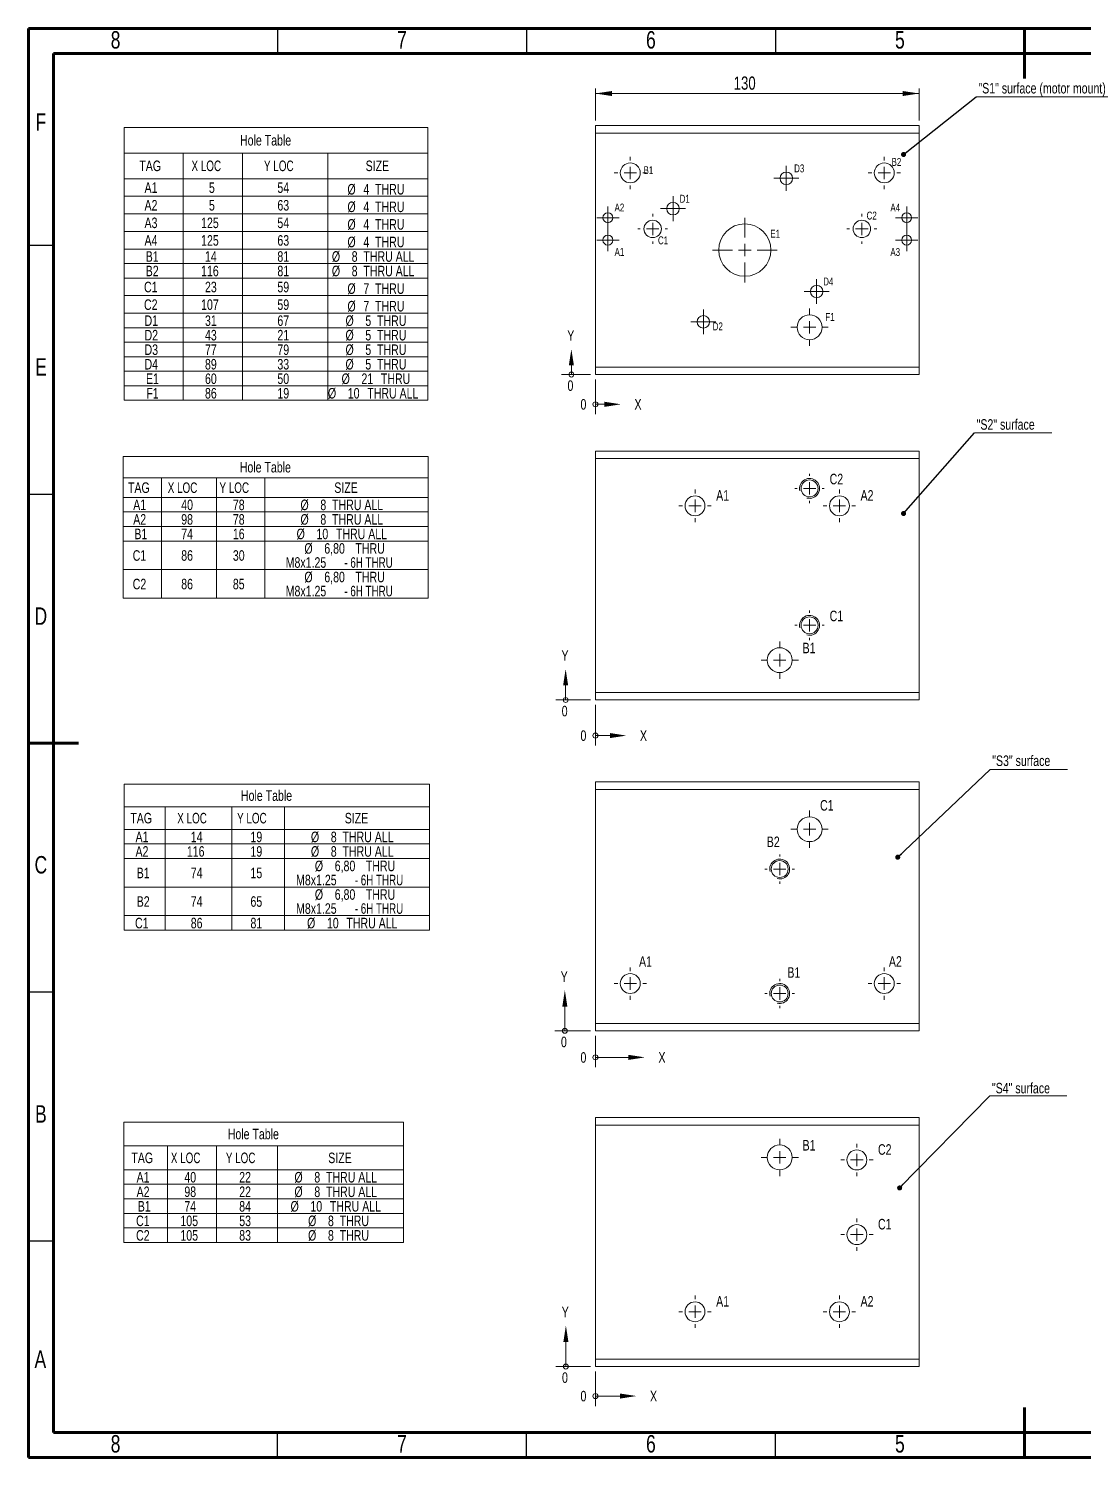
# Model space of a CAD drawing. Header units: millimetres. Extents: x 15 to 415, y 5 to 292.
# Drawn here: x 15 to 226.8, y 5 to 292 of the extents above; entities that cross this region are included whole.
import ezdxf

# ---------------------------------------------------------------- set-up
doc = ezdxf.new("R2010")
doc.units = ezdxf.units.MM
doc.styles.add('SLDTEXTSTYLE0', font='TXT', dxfattribs={"width": 0.75})
doc.styles.add('SLDTEXTSTYLE3', font='TXT', dxfattribs={"width": 0.7})
doc.styles.add('SLDTEXTSTYLE4', font='TXT', dxfattribs={"width": 0.694444})
doc.dimstyles.new('SLDDIMSTYLE0', dxfattribs={"dimtxt": 2.645833, "dimasz": 3.302, "dimexe": 0, "dimexo": 0.0625, "dimgap": 0.661458, "dimtad": 1, "dimlfac": 2, "dimrnd": 1e-09, "dimzin": 12, "dimdsep": 46, "dimtxsty": 'SLDTEXTSTYLE0', "dimsah": 1, "dimcen": 0.09, "dimadec": 0, "dimazin": 3, "dimtfac": 1, "dimtofl": 0, "dimtmove": 0, "dimatfit": 3, "dimfxl": 1, "dimfrac": 2, "dimtolj": 1, "dimtzin": 12, "dimarcsym": 0})
doc.dimstyles.new('SLDDIMSTYLE1', dxfattribs={"dimtxt": 0.18, "dimasz": 1.016, "dimexe": 0, "dimexo": 0.0625, "dimgap": 0, "dimtad": 0, "dimtih": 1, "dimtoh": 1, "dimdec": 0, "dimrnd": 1e-09, "dimzin": 0, "dimdsep": 46, "dimtxsty": 'Standard', "dimblk1": 'DOT', "dimblk2": 'DOT', "dimsah": 1, "dimcen": 0.09, "dimadec": 0, "dimazin": 0, "dimtfac": 1.016, "dimtdec": 0, "dimtofl": 0, "dimtmove": 0, "dimatfit": 3, "dimldrblk": 'DOT', "dimfxl": 1, "dimfrac": 2, "dimtolj": 1, "dimtzin": 0, "dimarcsym": 0})

# ---------------------------------------------------------------- blocks, each defined once
blk = doc.blocks.new('SW_TABLEANNOTATION_0')
at = {"color": 0, "linetype": 'Continuous', "lineweight": 0}
for p, q in [((0, 0), (0, -54.8)), ((61, 0), (0, 0)), ((61, -54.8), (61, 0)), ((0, -5.14), (61, -5.14)), ((11.88, -5.14), (11.88, -10.29)), ((23.76, -5.14), (23.76, -10.29)), ((40.94, -5.14), (40.94, -10.29)), ((0, -10.29), (61, -10.29)), ((11.88, -10.29), (11.88, -54.8)), ((23.76, -10.29), (23.76, -54.8)), ((40.94, -10.29), (40.94, -54.8)), ((0, -13.82), (61, -13.82)), ((0, -17.35), (61, -17.35)), ((0, -20.88), (61, -20.88)), ((0, -24.42), (61, -24.42)), ((0, -27.33), (61, -27.33)), ((0, -30.25), (61, -30.25)), ((0, -33.78), (61, -33.78)), ((0, -37.31), (61, -37.31)), ((0, -40.23), (61, -40.23)), ((0, -43.14), (61, -43.14)), ((0, -46.06), (61, -46.06)), ((0, -48.97), (61, -48.97)), ((0, -51.89), (61, -51.89)), ((0, -54.8), (61, -54.8))]:
    blk.add_line(p, q, dxfattribs=at)
at = {"color": 0, "linetype": 'Continuous', "lineweight": 0, "attachment_point": 1}
for s, insert, char_height, style in [('Hole Table', (23.29, -1.51), 2.117, 'SLDTEXTSTYLE0'), ('TAG', (3.06, -6.65), 2.117, 'SLDTEXTSTYLE0'), ('X LOC', (13.54, -6.65), 2.117, 'SLDTEXTSTYLE3'), ('Y LOC', (28.1, -6.65), 2.117, 'SLDTEXTSTYLE3'), ('SIZE', (48.51, -6.65), 2.117, 'SLDTEXTSTYLE0'), ('A1', (4.11, -11.03), 2.117, 'SLDTEXTSTYLE0'), ('5', (17.04, -11.03), 2.12, 'SLDTEXTSTYLE0'), ('54', (30.79, -11.03), 2.117, 'SLDTEXTSTYLE0'), ('%%c', (44.86, -11.35), 2.117, 'SLDTEXTSTYLE0'), ('4', (48.05, -11.35), 2.12, 'SLDTEXTSTYLE0'), ('THRU', (50.41, -11.35), 2.117, 'SLDTEXTSTYLE0'), ('A2', (4.11, -14.57), 2.117, 'SLDTEXTSTYLE0'), ('5', (17.04, -14.57), 2.12, 'SLDTEXTSTYLE0'), ('63', (30.79, -14.57), 2.117, 'SLDTEXTSTYLE0'), ('%%c', (44.86, -14.88), 2.117, 'SLDTEXTSTYLE0'), ('4', (48.05, -14.88), 2.12, 'SLDTEXTSTYLE0'), ('THRU', (50.41, -14.88), 2.117, 'SLDTEXTSTYLE0'), ('A3', (4.11, -18.1), 2.117, 'SLDTEXTSTYLE0'), ('125', (15.47, -18.1), 2.117, 'SLDTEXTSTYLE0'), ('54', (30.79, -18.1), 2.117, 'SLDTEXTSTYLE0'), ('%%c', (44.86, -18.41), 2.117, 'SLDTEXTSTYLE0'), ('4', (48.05, -18.41), 2.12, 'SLDTEXTSTYLE0'), ('THRU', (50.41, -18.41), 2.117, 'SLDTEXTSTYLE0'), ('A4', (4.11, -21.63), 2.117, 'SLDTEXTSTYLE0'), ('125', (15.47, -21.63), 2.117, 'SLDTEXTSTYLE0'), ('63', (30.79, -21.63), 2.117, 'SLDTEXTSTYLE0'), ('%%c', (44.86, -21.94), 2.117, 'SLDTEXTSTYLE0'), ('4', (48.05, -21.94), 2.12, 'SLDTEXTSTYLE0'), ('THRU', (50.41, -21.94), 2.117, 'SLDTEXTSTYLE0'), ('B1', (4.35, -24.86), 2.117, 'SLDTEXTSTYLE0'), ('14', (16.25, -24.86), 2.117, 'SLDTEXTSTYLE0'), ('81', (30.79, -24.86), 2.117, 'SLDTEXTSTYLE0'), ('%%c', (41.73, -24.86), 2.117, 'SLDTEXTSTYLE0'), ('8', (45.71, -24.86), 2.12, 'SLDTEXTSTYLE0'), ('THRU ALL', (48.06, -24.86), 2.117, 'SLDTEXTSTYLE0'), ('B2', (4.35, -27.77), 2.117, 'SLDTEXTSTYLE0'), ('116', (15.47, -27.77), 2.117, 'SLDTEXTSTYLE0'), ('81', (30.79, -27.77), 2.117, 'SLDTEXTSTYLE0'), ('%%c', (41.73, -27.77), 2.117, 'SLDTEXTSTYLE0'), ('8', (45.71, -27.77), 2.12, 'SLDTEXTSTYLE0'), ('THRU ALL', (48.06, -27.77), 2.117, 'SLDTEXTSTYLE0'), ('C1', (4.01, -30.99), 2.117, 'SLDTEXTSTYLE0'), ('23', (16.25, -30.99), 2.117, 'SLDTEXTSTYLE0'), ('59', (30.79, -30.99), 2.117, 'SLDTEXTSTYLE0'), ('%%c', (44.86, -31.31), 2.117, 'SLDTEXTSTYLE0'), ('7', (48.05, -31.31), 2.12, 'SLDTEXTSTYLE0'), ('THRU', (50.41, -31.31), 2.117, 'SLDTEXTSTYLE0'), ('C2', (4.01, -34.53), 2.117, 'SLDTEXTSTYLE0'), ('107', (15.47, -34.53), 2.117, 'SLDTEXTSTYLE0'), ('59', (30.79, -34.53), 2.117, 'SLDTEXTSTYLE0'), ('%%c', (44.86, -34.84), 2.117, 'SLDTEXTSTYLE0'), ('7', (48.05, -34.84), 2.12, 'SLDTEXTSTYLE0'), ('THRU', (50.41, -34.84), 2.117, 'SLDTEXTSTYLE0'), ('D1', (4.11, -37.75), 2.117, 'SLDTEXTSTYLE0'), ('31', (16.25, -37.75), 2.117, 'SLDTEXTSTYLE0'), ('67', (30.79, -37.75), 2.117, 'SLDTEXTSTYLE0'), ('%%c', (44.47, -37.75), 2.117, 'SLDTEXTSTYLE0'), ('5', (48.45, -37.75), 2.12, 'SLDTEXTSTYLE0'), ('THRU', (50.8, -37.75), 2.117, 'SLDTEXTSTYLE0'), ('D2', (4.11, -40.66), 2.117, 'SLDTEXTSTYLE0'), ('43', (16.25, -40.66), 2.117, 'SLDTEXTSTYLE0'), ('21', (30.79, -40.66), 2.117, 'SLDTEXTSTYLE0'), ('%%c', (44.47, -40.66), 2.117, 'SLDTEXTSTYLE0'), ('5', (48.45, -40.66), 2.12, 'SLDTEXTSTYLE0'), ('THRU', (50.8, -40.66), 2.117, 'SLDTEXTSTYLE0'), ('D3', (4.11, -43.58), 2.117, 'SLDTEXTSTYLE0'), ('77', (16.25, -43.58), 2.117, 'SLDTEXTSTYLE0'), ('79', (30.79, -43.58), 2.117, 'SLDTEXTSTYLE0'), ('%%c', (44.47, -43.58), 2.117, 'SLDTEXTSTYLE0'), ('5', (48.45, -43.58), 2.12, 'SLDTEXTSTYLE0'), ('THRU', (50.8, -43.58), 2.117, 'SLDTEXTSTYLE0'), ('D4', (4.11, -46.5), 2.117, 'SLDTEXTSTYLE0'), ('89', (16.25, -46.5), 2.117, 'SLDTEXTSTYLE0'), ('33', (30.79, -46.5), 2.117, 'SLDTEXTSTYLE0'), ('%%c', (44.47, -46.5), 2.117, 'SLDTEXTSTYLE0'), ('5', (48.45, -46.5), 2.12, 'SLDTEXTSTYLE0'), ('THRU', (50.8, -46.5), 2.117, 'SLDTEXTSTYLE0'), ('E1', (4.4, -49.41), 2.117, 'SLDTEXTSTYLE0'), ('60', (16.25, -49.41), 2.117, 'SLDTEXTSTYLE0'), ('50', (30.79, -49.41), 2.117, 'SLDTEXTSTYLE0'), ('%%c', (43.68, -49.41), 2.117, 'SLDTEXTSTYLE0'), ('21', (47.67, -49.41), 2.117, 'SLDTEXTSTYLE0'), ('THRU', (51.58, -49.41), 2.117, 'SLDTEXTSTYLE0'), ('F1', (4.47, -52.33), 2.117, 'SLDTEXTSTYLE0'), ('86', (16.25, -52.33), 2.117, 'SLDTEXTSTYLE0'), ('19', (30.79, -52.33), 2.117, 'SLDTEXTSTYLE0'), ('%%c', (40.94, -52.33), 2.117, 'SLDTEXTSTYLE0'), ('10', (44.93, -52.33), 2.117, 'SLDTEXTSTYLE0'), ('THRU ALL', (48.84, -52.33), 2.117, 'SLDTEXTSTYLE0')]:
    blk.add_mtext(s, dxfattribs=dict(at, insert=insert, char_height=char_height, style=style))
blk = doc.blocks.new('SW_TABLEANNOTATION_1')
at = {"color": 0, "linetype": 'Continuous', "lineweight": 0}
for p, q in [((0, 0), (0, -28.45)), ((61.27, 0), (0, 0)), ((61.27, -28.45), (61.27, 0)), ((0, -4.31), (61.27, -4.31)), ((7.72, -4.31), (7.72, -8.22)), ((18.74, -4.31), (18.74, -8.22)), ((28.47, -4.31), (28.47, -8.22)), ((0, -8.22), (61.27, -8.22)), ((7.72, -8.22), (7.72, -28.45)), ((18.74, -8.22), (18.74, -28.45)), ((28.47, -8.22), (28.47, -28.45)), ((0, -11.14), (61.27, -11.14)), ((0, -14.06), (61.27, -14.06)), ((0, -16.98), (61.27, -16.98)), ((0, -22.71), (61.27, -22.71)), ((0, -28.45), (61.27, -28.45))]:
    blk.add_line(p, q, dxfattribs=at)
at = {"color": 0, "linetype": 'Continuous', "lineweight": 0, "attachment_point": 1}
for s, insert, char_height, style in [('Hole Table', (23.43, -1.09), 2.117, 'SLDTEXTSTYLE0'), ('TAG', (0.98, -5.21), 2.117, 'SLDTEXTSTYLE0'), ('X LOC', (8.96, -5.21), 2.117, 'SLDTEXTSTYLE3'), ('Y LOC', (19.35, -5.21), 2.117, 'SLDTEXTSTYLE3'), ('SIZE', (42.41, -5.21), 2.117, 'SLDTEXTSTYLE0'), ('%%c', (35.62, -8.66), 2.117, 'SLDTEXTSTYLE0'), ('A1', (2.03, -8.66), 2.117, 'SLDTEXTSTYLE0'), ('40', (11.67, -8.66), 2.117, 'SLDTEXTSTYLE0'), ('78', (22.04, -8.66), 2.117, 'SLDTEXTSTYLE0'), ('8', (39.61, -8.66), 2.12, 'SLDTEXTSTYLE0'), ('THRU ALL', (41.96, -8.66), 2.117, 'SLDTEXTSTYLE0'), ('A2', (2.03, -11.58), 2.117, 'SLDTEXTSTYLE0'), ('98', (11.67, -11.58), 2.117, 'SLDTEXTSTYLE0'), ('78', (22.04, -11.58), 2.117, 'SLDTEXTSTYLE0'), ('%%c', (35.62, -11.58), 2.117, 'SLDTEXTSTYLE0'), ('8', (39.61, -11.58), 2.12, 'SLDTEXTSTYLE0'), ('THRU ALL', (41.96, -11.58), 2.117, 'SLDTEXTSTYLE0'), ('B1', (2.27, -14.5), 2.117, 'SLDTEXTSTYLE0'), ('74', (11.67, -14.5), 2.117, 'SLDTEXTSTYLE0'), ('16', (22.04, -14.5), 2.117, 'SLDTEXTSTYLE0'), ('%%c', (34.84, -14.5), 2.117, 'SLDTEXTSTYLE0'), ('10', (38.83, -14.5), 2.117, 'SLDTEXTSTYLE0'), ('THRU ALL', (42.74, -14.5), 2.117, 'SLDTEXTSTYLE0'), ('C1', (1.93, -18.83), 2.117, 'SLDTEXTSTYLE0'), ('86', (11.67, -18.83), 2.117, 'SLDTEXTSTYLE0'), ('30', (22.04, -18.83), 2.117, 'SLDTEXTSTYLE0'), ('%%c', (36.41, -17.41), 2.117, 'SLDTEXTSTYLE0'), ('6,80', (40.4, -17.41), 2.117, 'SLDTEXTSTYLE0'), ('THRU', (46.65, -17.41), 2.117, 'SLDTEXTSTYLE0'), ('M8x1.25', (32.65, -20.24), 2.117, 'SLDTEXTSTYLE0'), ('- 6H THRU', (44.43, -20.24), 2.117, 'SLDTEXTSTYLE4'), ('C2', (1.93, -24.57), 2.117, 'SLDTEXTSTYLE0'), ('86', (11.67, -24.57), 2.117, 'SLDTEXTSTYLE0'), ('85', (22.04, -24.57), 2.117, 'SLDTEXTSTYLE0'), ('%%c', (36.41, -23.15), 2.117, 'SLDTEXTSTYLE0'), ('6,80', (40.4, -23.15), 2.117, 'SLDTEXTSTYLE0'), ('THRU', (46.65, -23.15), 2.117, 'SLDTEXTSTYLE0'), ('M8x1.25', (32.65, -25.98), 2.117, 'SLDTEXTSTYLE0'), ('- 6H THRU', (44.43, -25.98), 2.117, 'SLDTEXTSTYLE4')]:
    blk.add_mtext(s, dxfattribs=dict(at, insert=insert, char_height=char_height, style=style))
blk = doc.blocks.new('SW_TABLEANNOTATION_2')
at = {"color": 0, "linetype": 'Continuous', "lineweight": 0}
for p, q in [((0, 0), (0, -29.29)), ((61.3, 0), (0, 0)), ((61.3, -29.29), (61.3, 0)), ((0, -4.54), (61.3, -4.54)), ((8.22, -4.54), (8.22, -9.07)), ((21.65, -4.54), (21.65, -9.07)), ((32.2, -4.54), (32.2, -9.07)), ((0, -9.07), (61.3, -9.07)), ((8.22, -9.07), (8.22, -29.29)), ((21.65, -9.07), (21.65, -29.29)), ((32.2, -9.07), (32.2, -29.29)), ((0, -11.99), (61.3, -11.99)), ((0, -14.9), (61.3, -14.9)), ((0, -20.64), (61.3, -20.64)), ((0, -26.38), (61.3, -26.38)), ((0, -29.29), (61.3, -29.29))]:
    blk.add_line(p, q, dxfattribs=at)
at = {"color": 0, "linetype": 'Continuous', "lineweight": 0, "attachment_point": 1}
for s, insert, char_height, style in [('Hole Table', (23.45, -1.21), 2.117, 'SLDTEXTSTYLE0'), ('TAG', (1.23, -5.74), 2.117, 'SLDTEXTSTYLE0'), ('X LOC', (10.66, -5.74), 2.117, 'SLDTEXTSTYLE3'), ('Y LOC', (22.67, -5.74), 2.117, 'SLDTEXTSTYLE3'), ('SIZE', (44.29, -5.74), 2.117, 'SLDTEXTSTYLE0'), ('A1', (2.28, -9.51), 2.117, 'SLDTEXTSTYLE0'), ('14', (13.37, -9.51), 2.117, 'SLDTEXTSTYLE0'), ('19', (25.36, -9.51), 2.117, 'SLDTEXTSTYLE0'), ('%%c', (37.5, -9.51), 2.117, 'SLDTEXTSTYLE0'), ('8', (41.49, -9.51), 2.12, 'SLDTEXTSTYLE0'), ('THRU ALL', (43.84, -9.51), 2.117, 'SLDTEXTSTYLE0'), ('A2', (2.28, -12.43), 2.117, 'SLDTEXTSTYLE0'), ('116', (12.59, -12.43), 2.117, 'SLDTEXTSTYLE0'), ('19', (25.36, -12.43), 2.117, 'SLDTEXTSTYLE0'), ('%%c', (37.5, -12.43), 2.117, 'SLDTEXTSTYLE0'), ('8', (41.49, -12.43), 2.12, 'SLDTEXTSTYLE0'), ('THRU ALL', (43.84, -12.43), 2.117, 'SLDTEXTSTYLE0'), ('B1', (2.52, -16.75), 2.117, 'SLDTEXTSTYLE0'), ('74', (13.37, -16.75), 2.117, 'SLDTEXTSTYLE0'), ('15', (25.36, -16.75), 2.117, 'SLDTEXTSTYLE0'), ('%%c', (38.29, -15.34), 2.117, 'SLDTEXTSTYLE0'), ('6,80', (42.28, -15.34), 2.117, 'SLDTEXTSTYLE0'), ('THRU', (48.53, -15.34), 2.117, 'SLDTEXTSTYLE0'), ('M8x1.25', (34.52, -18.17), 2.117, 'SLDTEXTSTYLE0'), ('- 6H THRU', (46.31, -18.17), 2.117, 'SLDTEXTSTYLE4'), ('B2', (2.52, -22.49), 2.117, 'SLDTEXTSTYLE0'), ('74', (13.37, -22.49), 2.117, 'SLDTEXTSTYLE0'), ('65', (25.36, -22.49), 2.117, 'SLDTEXTSTYLE0'), ('%%c', (38.29, -21.08), 2.117, 'SLDTEXTSTYLE0'), ('6,80', (42.28, -21.08), 2.117, 'SLDTEXTSTYLE0'), ('THRU', (48.53, -21.08), 2.117, 'SLDTEXTSTYLE0'), ('M8x1.25', (34.52, -23.9), 2.117, 'SLDTEXTSTYLE0'), ('- 6H THRU', (46.31, -23.9), 2.117, 'SLDTEXTSTYLE4'), ('C1', (2.18, -26.82), 2.117, 'SLDTEXTSTYLE0'), ('86', (13.37, -26.82), 2.117, 'SLDTEXTSTYLE0'), ('81', (25.36, -26.82), 2.117, 'SLDTEXTSTYLE0'), ('%%c', (36.72, -26.82), 2.117, 'SLDTEXTSTYLE0'), ('10', (40.71, -26.82), 2.117, 'SLDTEXTSTYLE0'), ('THRU ALL', (44.62, -26.82), 2.117, 'SLDTEXTSTYLE0')]:
    blk.add_mtext(s, dxfattribs=dict(at, insert=insert, char_height=char_height, style=style))
blk = doc.blocks.new('SW_TABLEANNOTATION_3')
at = {"color": 0, "linetype": 'Continuous', "lineweight": 0}
for p, q in [((0, 0), (0, -24.17)), ((56.18, 0), (0, 0)), ((56.18, -24.17), (56.18, 0)), ((0, -4.79), (56.18, -4.79)), ((8.82, -4.79), (8.82, -9.58)), ((18.64, -4.79), (18.64, -9.58)), ((30.87, -4.79), (30.87, -9.58)), ((0, -9.58), (56.18, -9.58)), ((8.82, -9.58), (8.82, -24.17)), ((18.64, -9.58), (18.64, -24.17)), ((30.87, -9.58), (30.87, -24.17)), ((0, -12.49), (56.18, -12.49)), ((0, -15.41), (56.18, -15.41)), ((0, -18.33), (56.18, -18.33)), ((0, -21.25), (56.18, -21.25)), ((0, -24.17), (56.18, -24.17))]:
    blk.add_line(p, q, dxfattribs=at)
at = {"color": 0, "linetype": 'Continuous', "lineweight": 0, "attachment_point": 1}
for s, insert, char_height, style in [('Hole Table', (20.89, -1.33), 2.117, 'SLDTEXTSTYLE0'), ('TAG', (1.53, -6.12), 2.117, 'SLDTEXTSTYLE0'), ('X LOC', (9.46, -6.12), 2.117, 'SLDTEXTSTYLE3'), ('Y LOC', (20.5, -6.12), 2.117, 'SLDTEXTSTYLE3'), ('SIZE', (41.07, -6.12), 2.117, 'SLDTEXTSTYLE0'), ('A1', (2.58, -10.01), 2.117, 'SLDTEXTSTYLE0'), ('40', (12.17, -10.01), 2.117, 'SLDTEXTSTYLE0'), ('22', (23.19, -10.01), 2.117, 'SLDTEXTSTYLE0'), ('%%c', (34.28, -10.01), 2.117, 'SLDTEXTSTYLE0'), ('8', (38.27, -10.01), 2.12, 'SLDTEXTSTYLE0'), ('THRU ALL', (40.61, -10.01), 2.117, 'SLDTEXTSTYLE0'), ('A2', (2.58, -12.93), 2.117, 'SLDTEXTSTYLE0'), ('98', (12.17, -12.93), 2.117, 'SLDTEXTSTYLE0'), ('22', (23.19, -12.93), 2.117, 'SLDTEXTSTYLE0'), ('%%c', (34.28, -12.93), 2.117, 'SLDTEXTSTYLE0'), ('8', (38.27, -12.93), 2.12, 'SLDTEXTSTYLE0'), ('THRU ALL', (40.61, -12.93), 2.117, 'SLDTEXTSTYLE0'), ('B1', (2.82, -15.85), 2.117, 'SLDTEXTSTYLE0'), ('74', (12.17, -15.85), 2.117, 'SLDTEXTSTYLE0'), ('84', (23.19, -15.85), 2.117, 'SLDTEXTSTYLE0'), ('%%c', (33.5, -15.85), 2.117, 'SLDTEXTSTYLE0'), ('10', (37.49, -15.85), 2.117, 'SLDTEXTSTYLE0'), ('THRU ALL', (41.4, -15.85), 2.117, 'SLDTEXTSTYLE0'), ('C1', (2.48, -18.77), 2.117, 'SLDTEXTSTYLE0'), ('105', (11.38, -18.77), 2.117, 'SLDTEXTSTYLE0'), ('53', (23.19, -18.77), 2.117, 'SLDTEXTSTYLE0'), ('%%c', (37.02, -18.77), 2.117, 'SLDTEXTSTYLE0'), ('8', (41.01, -18.77), 2.12, 'SLDTEXTSTYLE0'), ('THRU', (43.35, -18.77), 2.117, 'SLDTEXTSTYLE0'), ('C2', (2.48, -21.69), 2.117, 'SLDTEXTSTYLE0'), ('105', (11.38, -21.69), 2.117, 'SLDTEXTSTYLE0'), ('83', (23.19, -21.69), 2.117, 'SLDTEXTSTYLE0'), ('%%c', (37.02, -21.69), 2.117, 'SLDTEXTSTYLE0'), ('8', (41.01, -21.69), 2.12, 'SLDTEXTSTYLE0'), ('THRU', (43.35, -21.69), 2.117, 'SLDTEXTSTYLE0')]:
    blk.add_mtext(s, dxfattribs=dict(at, insert=insert, char_height=char_height, style=style))
blk = doc.blocks.new('_D')
at = {"color": 7, "linetype": 'Continuous', "lineweight": 0}
for p, q in [((128.82, 273.51), (128.82, 279.96)), ((128.82, 278.96), (193.82, 278.96)), ((193.82, 273.51), (193.82, 279.96))]:
    blk.add_line(p, q, dxfattribs=at)
for points in [[(128.82, 278.96), (132.13, 278.45), (132.13, 279.46)], [(193.82, 278.96), (190.52, 279.46), (190.52, 278.45)]]:
    blk.add_solid(points, dxfattribs=at)
at = {"color": 7, "linetype": 'Continuous', "lineweight": 0, "insert": (156.58, 282.37), "char_height": 2.646, "attachment_point": 1, "style": 'SLDTEXTSTYLE0'}
blk.add_mtext('130', dxfattribs=at)
blk = doc.blocks.new('SW_NOTE_2')
at = {"color": 0, "linetype": 'Continuous', "lineweight": 0}
blk.add_line((36.2, 0), (0, 0), dxfattribs=at)
at = {"color": 0, "linetype": 'Continuous', "lineweight": 0, "insert": (0.44, 2.79), "char_height": 2.1167, "attachment_point": 1, "style": 'SLDTEXTSTYLE0'}
blk.add_mtext('"S1" surface (motor mount)', dxfattribs=at)
blk = doc.blocks.new('_DOT')
at = {"color": 0, "linetype": 'ByBlock', "lineweight": -2}
blk.add_line((-0.5, 0), (-1, 0), dxfattribs=at)
at = {"color": 0, "linetype": 'ByBlock', "const_width": 0.5}
blk.add_lwpolyline([(-0.25, 0, 1), (0.25, 0, 1)], format="xyb", close=True, dxfattribs=at)
blk = doc.blocks.new('SW_CENTERMARKSYMBOL_0')
at = {"color": 0, "linetype": 'Continuous', "lineweight": 0}
for p, q in [((0, 2.5), (0, 3.25)), ((-2.5, 0), (-3.25, 0)), ((0, 0), (-1.25, 0)), ((0, 0), (0, 1.25)), ((0, 0), (0, -1.25)), ((0, 0), (1.25, 0)), ((2.5, 0), (3.25, 0)), ((0, -2.5), (0, -3.25))]:
    blk.add_line(p, q, dxfattribs=at)
blk = doc.blocks.new('SW_CENTERMARKSYMBOL_1')
at = {"color": 0, "linetype": 'Continuous', "lineweight": 0}
for p, q in [((0, 2.5), (0, 3.25)), ((-2.5, 0), (-3.25, 0)), ((0, 0), (-1.25, 0)), ((0, 0), (0, 1.25)), ((0, 0), (0, -1.25)), ((0, 0), (1.25, 0)), ((2.5, 0), (3.25, 0)), ((0, -2.5), (0, -3.25))]:
    blk.add_line(p, q, dxfattribs=at)
blk = doc.blocks.new('SW_CENTERMARKSYMBOL_2')
at = {"color": 0, "linetype": 'Continuous', "lineweight": 0}
for p, q in [((0, 2.5), (0, 3.75)), ((-2.5, 0), (-3.75, 0)), ((0, 0), (-1.25, 0)), ((0, 0), (0, 1.25)), ((0, 0), (0, -1.25)), ((0, 0), (1.25, 0)), ((2.5, 0), (3.75, 0)), ((0, -2.5), (0, -3.75))]:
    blk.add_line(p, q, dxfattribs=at)
blk = doc.blocks.new('SW_CENTERMARKSYMBOL_3')
at = {"color": 0, "linetype": 'Continuous', "lineweight": 0}
for p, q in [((0, 2.5), (0, 6.5)), ((-2.5, 0), (-6.5, 0)), ((0, 0), (-1.25, 0)), ((0, 0), (0, 1.25)), ((0, 0), (0, -1.25)), ((0, 0), (1.25, 0)), ((2.5, 0), (6.5, 0)), ((0, -2.5), (0, -6.5))]:
    blk.add_line(p, q, dxfattribs=at)
blk = doc.blocks.new('SW_CENTERMARKSYMBOL_4')
at = {"color": 0, "linetype": 'Continuous', "lineweight": 0}
for p, q in [((-1.25, 0), (-2.5, 0)), ((0, 0), (-1.25, 0)), ((0, 1.25), (0, 2.5)), ((0, 0), (0, 1.25)), ((0, 0), (0, -1.25)), ((0, 0), (1.25, 0)), ((1.25, 0), (2.5, 0)), ((0, -1.25), (0, -2.5))]:
    blk.add_line(p, q, dxfattribs=at)
blk = doc.blocks.new('SW_CENTERMARKSYMBOL_5')
at = {"color": 0, "linetype": 'Continuous', "lineweight": 0}
for p, q in [((-1.25, 0), (-2.5, 0)), ((0, 0), (-1.25, 0)), ((0, 1.25), (0, 2.5)), ((0, 0), (0, 1.25)), ((0, 0), (0, -1.25)), ((0, 0), (1.25, 0)), ((1.25, 0), (2.5, 0)), ((0, -1.25), (0, -2.5))]:
    blk.add_line(p, q, dxfattribs=at)
blk = doc.blocks.new('SW_CENTERMARKSYMBOL_6')
at = {"color": 0, "linetype": 'Continuous', "lineweight": 0}
for p, q in [((-1.25, 0), (-2.5, 0)), ((0, 0), (-1.25, 0)), ((0, 1.25), (0, 2.5)), ((0, 0), (0, 1.25)), ((0, 0), (0, -1.25)), ((0, 0), (1.25, 0)), ((1.25, 0), (2.5, 0)), ((0, -1.25), (0, -2.5))]:
    blk.add_line(p, q, dxfattribs=at)
blk = doc.blocks.new('SW_CENTERMARKSYMBOL_7')
at = {"color": 0, "linetype": 'Continuous', "lineweight": 0}
for p, q in [((-1.25, 0), (-2.5, 0)), ((0, 0), (-1.25, 0)), ((0, 1.25), (0, 2.5)), ((0, 0), (0, 1.25)), ((0, 0), (0, -1.25)), ((0, 0), (1.25, 0)), ((1.25, 0), (2.5, 0)), ((0, -1.25), (0, -2.5))]:
    blk.add_line(p, q, dxfattribs=at)
blk = doc.blocks.new('SW_CENTERMARKSYMBOL_8')
at = {"color": 0, "linetype": 'Continuous', "lineweight": 0}
for p, q in [((-1.25, 0), (-2.25, 0)), ((0, 0), (-1.25, 0)), ((0, 1.25), (0, 2.25)), ((0, 0), (0, 1.25)), ((0, 0), (0, -1.25)), ((0, 0), (1.25, 0)), ((1.25, 0), (2.25, 0)), ((0, -1.25), (0, -2.25))]:
    blk.add_line(p, q, dxfattribs=at)
blk = doc.blocks.new('SW_CENTERMARKSYMBOL_9')
at = {"color": 0, "linetype": 'Continuous', "lineweight": 0}
for p, q in [((-1.25, 0), (-2.25, 0)), ((0, 0), (-1.25, 0)), ((0, 1.25), (0, 2.25)), ((0, 0), (0, 1.25)), ((0, 0), (0, -1.25)), ((0, 0), (1.25, 0)), ((1.25, 0), (2.25, 0)), ((0, -1.25), (0, -2.25))]:
    blk.add_line(p, q, dxfattribs=at)
blk = doc.blocks.new('SW_CENTERMARKSYMBOL_10')
at = {"color": 0, "linetype": 'Continuous', "lineweight": 0}
for p, q in [((-1.25, 0), (-2.25, 0)), ((0, 0), (-1.25, 0)), ((0, 1.25), (0, 2.25)), ((0, 0), (0, 1.25)), ((0, 0), (0, -1.25)), ((0, 0), (1.25, 0)), ((1.25, 0), (2.25, 0)), ((0, -1.25), (0, -2.25))]:
    blk.add_line(p, q, dxfattribs=at)
blk = doc.blocks.new('SW_CENTERMARKSYMBOL_11')
at = {"color": 0, "linetype": 'Continuous', "lineweight": 0}
for p, q in [((-1.25, 0), (-2.25, 0)), ((0, 0), (-1.25, 0)), ((0, 1.25), (0, 2.25)), ((0, 0), (0, 1.25)), ((0, 0), (0, -1.25)), ((0, 0), (1.25, 0)), ((1.25, 0), (2.25, 0)), ((0, -1.25), (0, -2.25))]:
    blk.add_line(p, q, dxfattribs=at)
blk = doc.blocks.new('SW_CENTERMARKSYMBOL_12')
at = {"color": 0, "linetype": 'Continuous', "lineweight": 0}
for p, q in [((0, 2.5), (0, 3)), ((-2.5, 0), (-3, 0)), ((0, 0), (-1.25, 0)), ((0, 0), (0, 1.25)), ((0, 0), (0, -1.25)), ((0, 0), (1.25, 0)), ((2.5, 0), (3, 0)), ((0, -2.5), (0, -3))]:
    blk.add_line(p, q, dxfattribs=at)
blk = doc.blocks.new('SW_CENTERMARKSYMBOL_13')
at = {"color": 0, "linetype": 'Continuous', "lineweight": 0}
for p, q in [((0, 2.5), (0, 3)), ((-2.5, 0), (-3, 0)), ((0, 0), (-1.25, 0)), ((0, 0), (0, 1.25)), ((0, 0), (0, -1.25)), ((0, 0), (1.25, 0)), ((2.5, 0), (3, 0)), ((0, -2.5), (0, -3))]:
    blk.add_line(p, q, dxfattribs=at)
blk = doc.blocks.new('SW_DATUMORIGIN_0')
at = {"color": 0, "linetype": 'Continuous', "lineweight": 0}
for p, q in [((-1, 1), (-6.83, 1)), ((-4.83, 1), (-4.83, 2.82)), ((0, 0), (0, -6.98)), ((0, -4.98), (1.82, -4.98))]:
    blk.add_line(p, q, dxfattribs=at)
for centre in [(-4.83, 1), (0, -4.98)]:
    blk.add_circle(centre, 0.5, dxfattribs=at)
for points in [[(-4.83, 6.12), (-5.34, 2.82), (-4.32, 2.82)], [(5.12, -4.98), (1.82, -4.47), (1.82, -5.49)]]:
    blk.add_solid(points, dxfattribs=at)
at = {"color": 0, "linetype": 'Continuous', "lineweight": 0, "char_height": 2.12, "attachment_point": 1, "style": 'SLDTEXTSTYLE0'}
for s, insert in [('Y', (-5.66, 9.89)), ('0', (-5.61, -0.17)), ('0', (-3, -3.93)), ('X', (7.84, -3.93))]:
    blk.add_mtext(s, dxfattribs=dict(at, insert=insert))
blk = doc.blocks.new('SW_NOTE_3')
at = {"color": 0, "linetype": 'Continuous', "lineweight": 0}
blk.add_line((15.52, 0), (0, 0), dxfattribs=at)
at = {"color": 0, "linetype": 'Continuous', "lineweight": 0, "insert": (0.42, 2.74), "char_height": 2.1167, "attachment_point": 1, "style": 'SLDTEXTSTYLE0'}
blk.add_mtext('"S2" surface', dxfattribs=at)
blk = doc.blocks.new('SW_CENTERMARKSYMBOL_14')
at = {"color": 0, "linetype": 'Continuous', "lineweight": 0}
for p, q in [((0, 2.5), (0, 3.25)), ((-2.5, 0), (-3.25, 0)), ((0, 0), (-1.25, 0)), ((0, 0), (0, 1.25)), ((0, 0), (0, -1.25)), ((0, 0), (1.25, 0)), ((2.5, 0), (3.25, 0)), ((0, -2.5), (0, -3.25))]:
    blk.add_line(p, q, dxfattribs=at)
blk = doc.blocks.new('SW_CENTERMARKSYMBOL_15')
at = {"color": 0, "linetype": 'Continuous', "lineweight": 0}
for p, q in [((0, 2.5), (0, 3.25)), ((-2.5, 0), (-3.25, 0)), ((0, 0), (-1.25, 0)), ((0, 0), (0, 1.25)), ((0, 0), (0, -1.25)), ((0, 0), (1.25, 0)), ((2.5, 0), (3.25, 0)), ((0, -2.5), (0, -3.25))]:
    blk.add_line(p, q, dxfattribs=at)
blk = doc.blocks.new('SW_CENTERMARKSYMBOL_16')
at = {"color": 0, "linetype": 'Continuous', "lineweight": 0}
for p, q in [((0, 2.5), (0, 3.75)), ((-2.5, 0), (-3.75, 0)), ((0, 0), (-1.25, 0)), ((0, 0), (0, 1.25)), ((0, 0), (0, -1.25)), ((0, 0), (1.25, 0)), ((2.5, 0), (3.75, 0)), ((0, -2.5), (0, -3.75))]:
    blk.add_line(p, q, dxfattribs=at)
blk = doc.blocks.new('SW_CENTERMARKSYMBOL_17')
at = {"color": 0, "linetype": 'Continuous', "lineweight": 0}
for p, q in [((0, 2.5), (0, 2.95)), ((-2.5, 0), (-2.95, 0)), ((0, 0), (-1.25, 0)), ((0, 0), (0, 1.25)), ((0, 0), (0, -1.25)), ((0, 0), (1.25, 0)), ((2.5, 0), (2.95, 0)), ((0, -2.5), (0, -2.95))]:
    blk.add_line(p, q, dxfattribs=at)
blk = doc.blocks.new('SW_CENTERMARKSYMBOL_18')
at = {"color": 0, "linetype": 'Continuous', "lineweight": 0}
for p, q in [((0, 2.5), (0, 2.95)), ((-2.5, 0), (-2.95, 0)), ((0, 0), (-1.25, 0)), ((0, 0), (0, 1.25)), ((0, 0), (0, -1.25)), ((0, 0), (1.25, 0)), ((2.5, 0), (2.95, 0)), ((0, -2.5), (0, -2.95))]:
    blk.add_line(p, q, dxfattribs=at)
blk = doc.blocks.new('SW_DATUMORIGIN_1')
at = {"color": 0, "linetype": 'Continuous', "lineweight": 0}
for p, q in [((-5.98, 1), (-5.98, 3.92)), ((-1, 1), (-7.98, 1)), ((0, 0), (0, -8.15)), ((0, -6.15), (2.92, -6.15))]:
    blk.add_line(p, q, dxfattribs=at)
for centre in [(-5.98, 1), (0, -6.15)]:
    blk.add_circle(centre, 0.5, dxfattribs=at)
for points in [[(-5.98, 7.22), (-6.49, 3.92), (-5.48, 3.92)], [(6.22, -6.15), (2.92, -5.64), (2.92, -6.65)]]:
    blk.add_solid(points, dxfattribs=at)
at = {"color": 0, "linetype": 'Continuous', "lineweight": 0, "char_height": 2.12, "attachment_point": 1, "style": 'SLDTEXTSTYLE0'}
for s, insert in [('Y', (-6.82, 10.99)), ('0', (-6.77, -0.17)), ('0', (-3, -5.1)), ('X', (8.94, -5.1))]:
    blk.add_mtext(s, dxfattribs=dict(at, insert=insert))
blk = doc.blocks.new('SW_NOTE_4')
at = {"color": 0, "linetype": 'Continuous', "lineweight": 0}
blk.add_line((15.52, 0), (0, 0), dxfattribs=at)
at = {"color": 0, "linetype": 'Continuous', "lineweight": 0, "insert": (0.4, 2.8), "char_height": 2.1167, "attachment_point": 1, "style": 'SLDTEXTSTYLE0'}
blk.add_mtext('"S3" surface', dxfattribs=at)
blk = doc.blocks.new('SW_CENTERMARKSYMBOL_19')
at = {"color": 0, "linetype": 'Continuous', "lineweight": 0}
for p, q in [((0, 2.5), (0, 3.25)), ((-2.5, 0), (-3.25, 0)), ((0, 0), (-1.25, 0)), ((0, 0), (0, 1.25)), ((0, 0), (0, -1.25)), ((0, 0), (1.25, 0)), ((2.5, 0), (3.25, 0)), ((0, -2.5), (0, -3.25))]:
    blk.add_line(p, q, dxfattribs=at)
blk = doc.blocks.new('SW_CENTERMARKSYMBOL_20')
at = {"color": 0, "linetype": 'Continuous', "lineweight": 0}
for p, q in [((0, 2.5), (0, 3.25)), ((-2.5, 0), (-3.25, 0)), ((0, 0), (-1.25, 0)), ((0, 0), (0, 1.25)), ((0, 0), (0, -1.25)), ((0, 0), (1.25, 0)), ((2.5, 0), (3.25, 0)), ((0, -2.5), (0, -3.25))]:
    blk.add_line(p, q, dxfattribs=at)
blk = doc.blocks.new('SW_CENTERMARKSYMBOL_21')
at = {"color": 0, "linetype": 'Continuous', "lineweight": 0}
for p, q in [((0, 2.5), (0, 3.75)), ((-2.5, 0), (-3.75, 0)), ((0, 0), (-1.25, 0)), ((0, 0), (0, 1.25)), ((0, 0), (0, -1.25)), ((0, 0), (1.25, 0)), ((2.5, 0), (3.75, 0)), ((0, -2.5), (0, -3.75))]:
    blk.add_line(p, q, dxfattribs=at)
blk = doc.blocks.new('SW_CENTERMARKSYMBOL_22')
at = {"color": 0, "linetype": 'Continuous', "lineweight": 0}
for p, q in [((0, 2.5), (0, 2.95)), ((-2.5, 0), (-2.95, 0)), ((0, 0), (-1.25, 0)), ((0, 0), (0, 1.25)), ((0, 0), (0, -1.25)), ((0, 0), (1.25, 0)), ((2.5, 0), (2.95, 0)), ((0, -2.5), (0, -2.95))]:
    blk.add_line(p, q, dxfattribs=at)
blk = doc.blocks.new('SW_CENTERMARKSYMBOL_23')
at = {"color": 0, "linetype": 'Continuous', "lineweight": 0}
for p, q in [((0, 2.5), (0, 2.95)), ((-2.5, 0), (-2.95, 0)), ((0, 0), (-1.25, 0)), ((0, 0), (0, 1.25)), ((0, 0), (0, -1.25)), ((0, 0), (1.25, 0)), ((2.5, 0), (2.95, 0)), ((0, -2.5), (0, -2.95))]:
    blk.add_line(p, q, dxfattribs=at)
blk = doc.blocks.new('SW_DATUMORIGIN_2')
at = {"color": 0, "linetype": 'Continuous', "lineweight": 0}
for p, q in [((-6.14, 1), (-6.14, 5.87)), ((-1, 1), (-8.14, 1)), ((0, 0), (0, -6.33)), ((0, -4.33), (6.63, -4.33))]:
    blk.add_line(p, q, dxfattribs=at)
for centre in [(-6.14, 1), (0, -4.33)]:
    blk.add_circle(centre, 0.5, dxfattribs=at)
for points in [[(-6.14, 9.17), (-6.65, 5.87), (-5.63, 5.87)], [(9.93, -4.33), (6.63, -3.82), (6.63, -4.84)]]:
    blk.add_solid(points, dxfattribs=at)
at = {"color": 0, "linetype": 'Continuous', "lineweight": 0, "char_height": 2.12, "attachment_point": 1, "style": 'SLDTEXTSTYLE0'}
for s, insert in [('Y', (-6.98, 12.94)), ('0', (-6.92, -0.17)), ('0', (-3, -3.29)), ('X', (12.65, -3.28))]:
    blk.add_mtext(s, dxfattribs=dict(at, insert=insert))
blk = doc.blocks.new('SW_NOTE_5')
at = {"color": 0, "linetype": 'Continuous', "lineweight": 0}
blk.add_line((15.52, 0), (0, 0), dxfattribs=at)
at = {"color": 0, "linetype": 'Continuous', "lineweight": 0, "insert": (0.45, 2.62), "char_height": 2.1167, "attachment_point": 1, "style": 'SLDTEXTSTYLE0'}
blk.add_mtext('"S4" surface', dxfattribs=at)
blk = doc.blocks.new('SW_CENTERMARKSYMBOL_24')
at = {"color": 0, "linetype": 'Continuous', "lineweight": 0}
for p, q in [((0, 2.5), (0, 3.25)), ((-2.5, 0), (-3.25, 0)), ((0, 0), (-1.25, 0)), ((0, 0), (0, 1.25)), ((0, 0), (0, -1.25)), ((0, 0), (1.25, 0)), ((2.5, 0), (3.25, 0)), ((0, -2.5), (0, -3.25))]:
    blk.add_line(p, q, dxfattribs=at)
blk = doc.blocks.new('SW_CENTERMARKSYMBOL_25')
at = {"color": 0, "linetype": 'Continuous', "lineweight": 0}
for p, q in [((0, 2.5), (0, 3.25)), ((-2.5, 0), (-3.25, 0)), ((0, 0), (-1.25, 0)), ((0, 0), (0, 1.25)), ((0, 0), (0, -1.25)), ((0, 0), (1.25, 0)), ((2.5, 0), (3.25, 0)), ((0, -2.5), (0, -3.25))]:
    blk.add_line(p, q, dxfattribs=at)
blk = doc.blocks.new('SW_CENTERMARKSYMBOL_26')
at = {"color": 0, "linetype": 'Continuous', "lineweight": 0}
for p, q in [((0, 2.5), (0, 3.75)), ((-2.5, 0), (-3.75, 0)), ((0, 0), (-1.25, 0)), ((0, 0), (0, 1.25)), ((0, 0), (0, -1.25)), ((0, 0), (1.25, 0)), ((2.5, 0), (3.75, 0)), ((0, -2.5), (0, -3.75))]:
    blk.add_line(p, q, dxfattribs=at)
blk = doc.blocks.new('SW_CENTERMARKSYMBOL_27')
at = {"color": 0, "linetype": 'Continuous', "lineweight": 0}
for p, q in [((0, 2.5), (0, 3.25)), ((-2.5, 0), (-3.25, 0)), ((0, 0), (-1.25, 0)), ((0, 0), (0, 1.25)), ((0, 0), (0, -1.25)), ((0, 0), (1.25, 0)), ((2.5, 0), (3.25, 0)), ((0, -2.5), (0, -3.25))]:
    blk.add_line(p, q, dxfattribs=at)
blk = doc.blocks.new('SW_CENTERMARKSYMBOL_28')
at = {"color": 0, "linetype": 'Continuous', "lineweight": 0}
for p, q in [((0, 2.5), (0, 3.25)), ((-2.5, 0), (-3.25, 0)), ((0, 0), (-1.25, 0)), ((0, 0), (0, 1.25)), ((0, 0), (0, -1.25)), ((0, 0), (1.25, 0)), ((2.5, 0), (3.25, 0)), ((0, -2.5), (0, -3.25))]:
    blk.add_line(p, q, dxfattribs=at)
blk = doc.blocks.new('SW_DATUMORIGIN_3')
at = {"color": 0, "linetype": 'Continuous', "lineweight": 0}
for p, q in [((-5.93, 1), (-5.93, 5.93)), ((-1, 1), (-7.93, 1)), ((0, 0), (0, -6.93)), ((0, -4.93), (4.93, -4.93))]:
    blk.add_line(p, q, dxfattribs=at)
for centre in [(-5.93, 1), (0, -4.93)]:
    blk.add_circle(centre, 0.5, dxfattribs=at)
for points in [[(-5.93, 9.23), (-6.44, 5.93), (-5.42, 5.93)], [(8.23, -4.93), (4.93, -4.42), (4.93, -5.44)]]:
    blk.add_solid(points, dxfattribs=at)
at = {"color": 0, "linetype": 'Continuous', "lineweight": 0, "char_height": 2.12, "attachment_point": 1, "style": 'SLDTEXTSTYLE0'}
for s, insert in [('Y', (-6.77, 13)), ('0', (-6.71, -0.17)), ('0', (-3, -3.88)), ('X', (10.96, -3.88))]:
    blk.add_mtext(s, dxfattribs=dict(at, insert=insert))

msp = doc.modelspace()

# ---------------------------------------------------------------- linework, layer by layer
at = {"color": 7, "linetype": 'Continuous', "lineweight": 60}
for p, q in [((15, 292), (415, 292)), ((15, 5), (15, 292)), ((215, 292), (215, 282)), ((20, 287), (410, 287)), ((20, 10), (20, 287)), ((15, 148.5), (25, 148.5)), ((215, 5), (215, 15)), ((410, 10), (20, 10)), ((410, 10), (222.8, 10)), ((415, 5), (15, 5))]:
    msp.add_line(p, q, dxfattribs=at)
at = {"color": 7, "linetype": 'Continuous', "lineweight": 30}
for p, q in [((65, 292), (65, 287)), ((115, 292), (115, 287)), ((165, 292), (165, 287)), ((15, 248.5), (20, 248.5)), ((15, 198.5), (20, 198.5)), ((15, 98.5), (20, 98.5)), ((15, 48.5), (20, 48.5)), ((65, 5), (65, 10)), ((115, 5), (115, 10)), ((165, 5), (165, 10))]:
    msp.add_line(p, q, dxfattribs=at)
at = {"color": 7, "linetype": 'Continuous', "lineweight": 15}
for p, q in [((128.8234, 272.5118), (193.8234, 272.5118)), ((128.8234, 271.0118), (128.8234, 272.5118)), ((193.8234, 271.0118), (128.8234, 271.0118)), ((128.8234, 224.0118), (128.8234, 271.0118)), ((193.8234, 272.5118), (193.8234, 271.0118)), ((193.8234, 224.0118), (193.8234, 271.0118)), ((128.8234, 224.0118), (193.8234, 224.0118)), ((128.8234, 222.5118), (128.8234, 224.0118)), ((193.8234, 224.0118), (193.8234, 222.5118)), ((193.8234, 222.5118), (128.8234, 222.5118)), ((128.8234, 207.138), (193.8234, 207.138)), ((128.8234, 205.638), (128.8234, 207.138)), ((193.8234, 207.138), (193.8234, 205.638)), ((193.8234, 205.638), (128.8234, 205.638)), ((128.8234, 158.638), (128.8234, 205.638)), ((193.8234, 158.638), (193.8234, 205.638)), ((128.8234, 158.638), (193.8234, 158.638)), ((128.8234, 157.138), (128.8234, 158.638)), ((193.8234, 158.638), (193.8234, 157.138)), ((193.8234, 157.138), (128.8234, 157.138)), ((128.8234, 140.685), (193.8234, 140.685)), ((128.8234, 139.185), (128.8234, 140.685)), ((193.8234, 140.685), (193.8234, 139.185)), ((193.8234, 139.185), (128.8234, 139.185)), ((128.8234, 92.185), (128.8234, 139.185)), ((193.8234, 92.185), (193.8234, 139.185)), ((128.8234, 92.185), (193.8234, 92.185)), ((128.8234, 90.685), (128.8234, 92.185)), ((193.8234, 92.185), (193.8234, 90.685)), ((193.8234, 90.685), (128.8234, 90.685)), ((128.8234, 73.2584), (193.8234, 73.2584)), ((128.8234, 71.7584), (128.8234, 73.2584)), ((193.8234, 71.7584), (128.8234, 71.7584)), ((128.8234, 24.7584), (128.8234, 71.7584)), ((193.8234, 73.2584), (193.8234, 71.7584)), ((193.8234, 24.7584), (193.8234, 71.7584)), ((128.8234, 24.7584), (193.8234, 24.7584)), ((128.8234, 23.2584), (128.8234, 24.7584)), ((193.8234, 23.2584), (128.8234, 23.2584)), ((193.8234, 24.7584), (193.8234, 23.2584))]:
    msp.add_line(p, q, dxfattribs=at)
for centre, radius in [((135.8234, 263.0118), 2), ((186.8234, 263.0118), 2), ((167.1496, 261.9332), 1.25), ((144.402, 255.838), 1.25), ((131.3234, 254.0118), 1), ((140.3234, 251.7618), 1.75), ((158.8234, 247.5118), 5.25), ((182.3234, 251.7618), 1.75), ((191.3234, 254.0118), 1), ((131.3234, 249.5118), 1), ((191.3234, 249.5118), 1), ((173.2448, 239.1856), 1.25), ((150.4972, 233.0904), 1.25), ((171.8234, 232.0118), 2.5), ((171.8234, 199.638), 1.7), ((148.8234, 196.138), 2), ((177.8234, 196.138), 2), ((171.8234, 172.138), 1.7), ((165.8234, 165.138), 2.5), ((171.8234, 131.185), 2.5), ((165.8234, 123.185), 1.7), ((135.8234, 100.185), 2), ((186.8234, 100.185), 2), ((165.8234, 98.185), 1.7), ((165.8234, 65.2584), 2.5), ((181.3234, 64.7584), 2), ((181.3234, 49.7584), 2), ((148.8234, 34.2584), 2), ((177.8234, 34.2584), 2)]:
    msp.add_circle(centre, radius, dxfattribs=at)
at = {"color": 7, "linetype": 'Continuous', "lineweight": 0}
for centre in [(171.8234, 199.638), (171.8234, 172.138), (165.8234, 123.185), (165.8234, 98.185)]:
    msp.add_arc(centre, 2, 255, 195, dxfattribs=at)

# ---------------------------------------------------------------- block references
for name, p in [('SW_NOTE_2', (205.293, 278.2925)), ('SW_TABLEANNOTATION_0', (34.171, 272.1377)), ('SW_CENTERMARKSYMBOL_0', (135.8234, 263.0118)), ('SW_CENTERMARKSYMBOL_6', (167.1496, 261.9332)), ('SW_CENTERMARKSYMBOL_1', (186.8234, 263.0118)), ('SW_CENTERMARKSYMBOL_5', (144.402, 255.838)), ('SW_CENTERMARKSYMBOL_10', (131.3234, 254.0118)), ('SW_CENTERMARKSYMBOL_9', (191.3234, 254.0118)), ('SW_CENTERMARKSYMBOL_13', (140.3234, 251.7618)), ('SW_CENTERMARKSYMBOL_3', (158.8234, 247.5118)), ('SW_CENTERMARKSYMBOL_12', (182.3234, 251.7618)), ('SW_CENTERMARKSYMBOL_11', (131.3234, 249.5118)), ('SW_CENTERMARKSYMBOL_8', (191.3234, 249.5118)), ('SW_CENTERMARKSYMBOL_7', (173.2448, 239.1856)), ('SW_CENTERMARKSYMBOL_4', (150.4972, 233.0904)), ('SW_CENTERMARKSYMBOL_2', (171.8234, 232.0118)), ('SW_DATUMORIGIN_0', (128.8234, 221.5118)), ('SW_NOTE_3', (204.9556, 210.8009)), ('SW_TABLEANNOTATION_1', (33.98, 206.0525)), ('SW_CENTERMARKSYMBOL_17', (171.8234, 199.638)), ('SW_CENTERMARKSYMBOL_14', (148.8234, 196.138)), ('SW_CENTERMARKSYMBOL_15', (177.8234, 196.138)), ('SW_CENTERMARKSYMBOL_18', (171.8234, 172.138)), ('SW_DATUMORIGIN_1', (128.8234, 156.138)), ('SW_CENTERMARKSYMBOL_16', (165.8234, 165.138)), ('SW_NOTE_4', (208.1052, 143.1969)), ('SW_TABLEANNOTATION_2', (34.195, 140.2068)), ('SW_CENTERMARKSYMBOL_21', (171.8234, 131.185)), ('SW_CENTERMARKSYMBOL_23', (165.8234, 123.185)), ('SW_CENTERMARKSYMBOL_19', (135.8234, 100.185)), ('SW_CENTERMARKSYMBOL_20', (186.8234, 100.185)), ('SW_DATUMORIGIN_2', (128.8234, 89.685)), ('SW_CENTERMARKSYMBOL_22', (165.8234, 98.185)), ('SW_NOTE_5', (207.9927, 77.6176)), ('SW_TABLEANNOTATION_3', (34.1068, 72.3475)), ('SW_CENTERMARKSYMBOL_26', (165.8234, 65.2584)), ('SW_CENTERMARKSYMBOL_28', (181.3234, 64.7584)), ('SW_CENTERMARKSYMBOL_27', (181.3234, 49.7584)), ('SW_CENTERMARKSYMBOL_24', (148.8234, 34.2584)), ('SW_CENTERMARKSYMBOL_25', (177.8234, 34.2584)), ('SW_DATUMORIGIN_3', (128.8234, 22.2584))]:
    msp.add_blockref(name, p, dxfattribs=at)

# ---------------------------------------------------------------- texts
at = {"color": 7, "linetype": 'Continuous', "lineweight": 0, "style": 'SLDTEXTSTYLE0'}
for s, insert, char_height, attachment_point in [('8', (32.4648, 291.4858), 3.5, 2), ('7', (89.9648, 291.4858), 3.5, 2), ('6', (139.9648, 291.4858), 3.5, 2), ('5', (189.9648, 291.4858), 3.5, 2), ('F', (17.4635, 274.9858), 3.5, 2), ('B1', (138.4861, 264.351), 1.5875, 1), ('D3', (168.7327, 264.71), 1.5875, 1), ('B2', (188.2997, 266.0125), 1.5875, 1), ('D1', (145.739, 258.6109), 1.5875, 1), ('A2', (132.6716, 256.8462), 1.5875, 1), ('A4', (188.0551, 256.8462), 1.5875, 1), ('C2', (183.2818, 255.2336), 1.5875, 1), ('C1', (141.3813, 250.2651), 1.5875, 1), ('E1', (163.9412, 251.5835), 1.5875, 1), ('A1', (132.6716, 247.9236), 1.5875, 1), ('A3', (188.0551, 247.9236), 1.5875, 1), ('D4', (174.5688, 241.9941), 1.5875, 1), ('D2', (152.3768, 232.9767), 1.5875, 1), ('F1', (174.9899, 234.8728), 1.5875, 1), ('E', (17.5061, 225.792), 3.5, 2), ('C2', (175.8539, 202.5748), 2.11667, 1), ('A1', (153.066, 199.2869), 2.11667, 1), ('A2', (182.066, 199.2869), 2.11667, 1), ('D', (17.4599, 175.7358), 3.5, 2), ('C1', (175.8539, 175.0748), 2.11667, 1), ('B1', (170.4196, 168.6405), 2.11667, 1), ('C1', (173.9358, 137.0332), 2.11667, 1), ('B2', (163.2306, 129.7094), 2.11667, 1), ('C', (17.4635, 125.792), 3.5, 2), ('A1', (137.5823, 105.6797), 2.11667, 1), ('B1', (167.3702, 103.4676), 2.11667, 1), ('A2', (187.7544, 105.6797), 2.11667, 1), ('B', (17.4733, 75.7358), 3.5, 2), ('B1', (170.4196, 68.7609), 2.11667, 1), ('C2', (185.566, 67.9074), 2.11667, 1), ('C1', (185.566, 52.9074), 2.11667, 1), ('A1', (153.066, 37.4074), 2.11667, 1), ('A2', (182.066, 37.4074), 2.11667, 1), ('A', (17.3602, 26.4858), 3.5, 2), ('8', (32.4648, 9.4858), 3.5, 2), ('7', (89.9648, 9.4858), 3.5, 2), ('6', (139.9648, 9.4858), 3.5, 2), ('5', (189.9648, 9.4858), 3.5, 2)]:
    msp.add_mtext(s, dxfattribs=dict(at, insert=insert, char_height=char_height, attachment_point=attachment_point))

# ---------------------------------------------------------------- dimensions: what is measured, and where the dimension line sits
at = {"color": 7, "linetype": 'Continuous', "lineweight": 0}
dim = msp.add_linear_dim(base=(193.8234, 278.9561), p1=(128.8234, 272.5118), p2=(193.8234, 272.5118), dimstyle='SLDDIMSTYLE0', dxfattribs=at)
dim.commit()
dim.dimension.update_dxf_attribs({"geometry": '_D', "text_midpoint": (159.511, 278.9561), "dimtype": 160})

# ---------------------------------------------------------------- leaders
for points in [[(190.699, 266.7071), (205.293, 278.2925)], [(190.699, 194.5974), (204.9556, 210.8009)], [(189.5284, 125.5646), (208.1052, 143.1969)], [(189.9127, 59.1321), (207.9927, 77.6176)]]:
    msp.add_leader(points, dimstyle='SLDDIMSTYLE1', dxfattribs=at)

doc.saveas('drawing.dxf')
